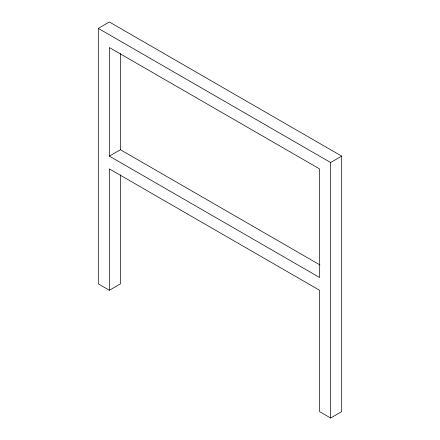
<?xml version="1.0" encoding="UTF-8"?>
<svg xmlns="http://www.w3.org/2000/svg" width="440" height="440" viewBox="0 0 440 440"><rect width="100%" height="100%" fill="white"/><g stroke="black" fill="none" stroke-linecap="round" stroke-linejoin="round"><path stroke-width="0.66" d="M109.373 290.257L98.307 283.872L98.307 28.386L109.373 22L341.693 156.129L341.693 411.615L330.627 418L319.567 411.615L319.567 290.257L109.373 168.905L109.373 290.257L120.434 283.872L120.434 174.856M109.373 156.129L319.567 277.481L319.567 168.899L109.373 47.548L109.373 156.129L120.434 149.743L319.941 264.924M98.307 28.386L330.627 162.514L341.693 156.129M330.627 162.514L330.627 418M120.434 53.532L120.434 149.743"/></g></svg>
